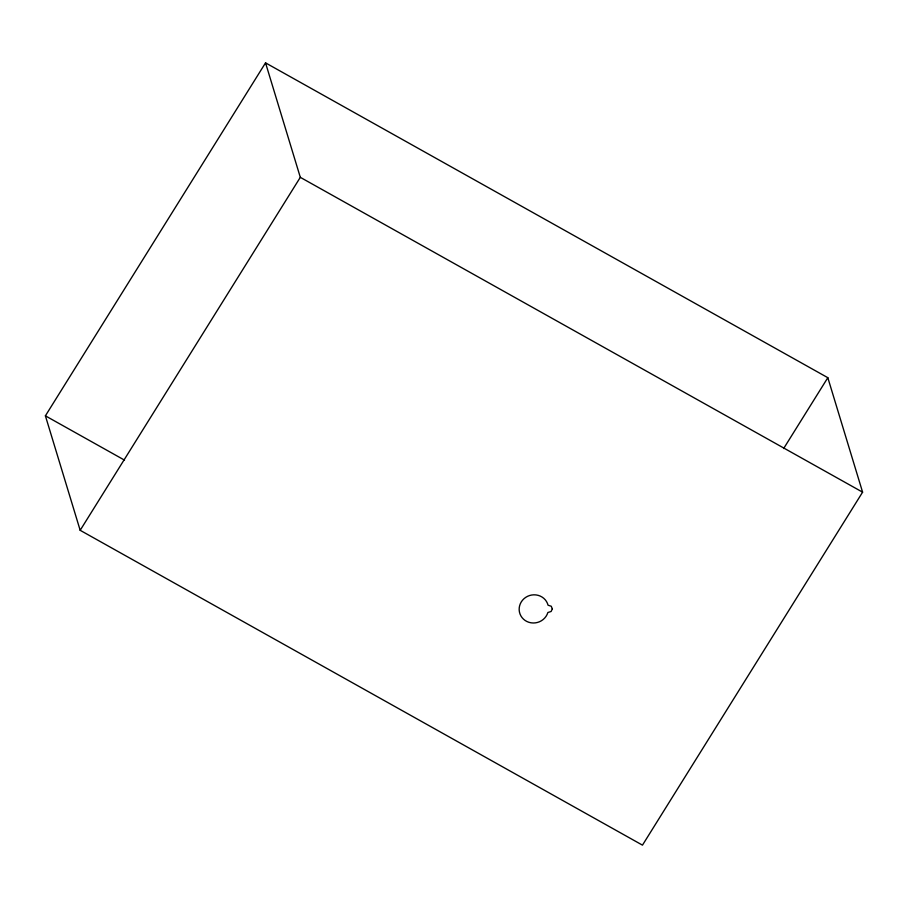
<?xml version="1.0" encoding="UTF-8"?>
<svg xmlns="http://www.w3.org/2000/svg" width="908" height="908" viewBox="0 0 908 908"><rect width="100%" height="100%" fill="white"/><g stroke="black" fill="none" stroke-linecap="round" stroke-linejoin="round"><path stroke-width="1.36" d="M45.4 415.83L265.533 62.856L827.824 377.694L862.6 492.17L642.467 845.144L80.176 530.306L45.4 415.83L124.487 460.118M80.176 530.306L300.31 177.332L265.533 62.856M783.649 448.529L827.824 377.694M300.31 177.332L862.6 492.17M552.314 608.848L551.122 611.481L547.876 612.514A14.721 14.04 -16.9 0 1 525.119 620.47A14.721 14.04 -16.9 0 1 525.687 597.385A14.721 14.04 -16.9 0 1 548.057 605.216L551.258 606.238L552.314 608.848"/></g></svg>
